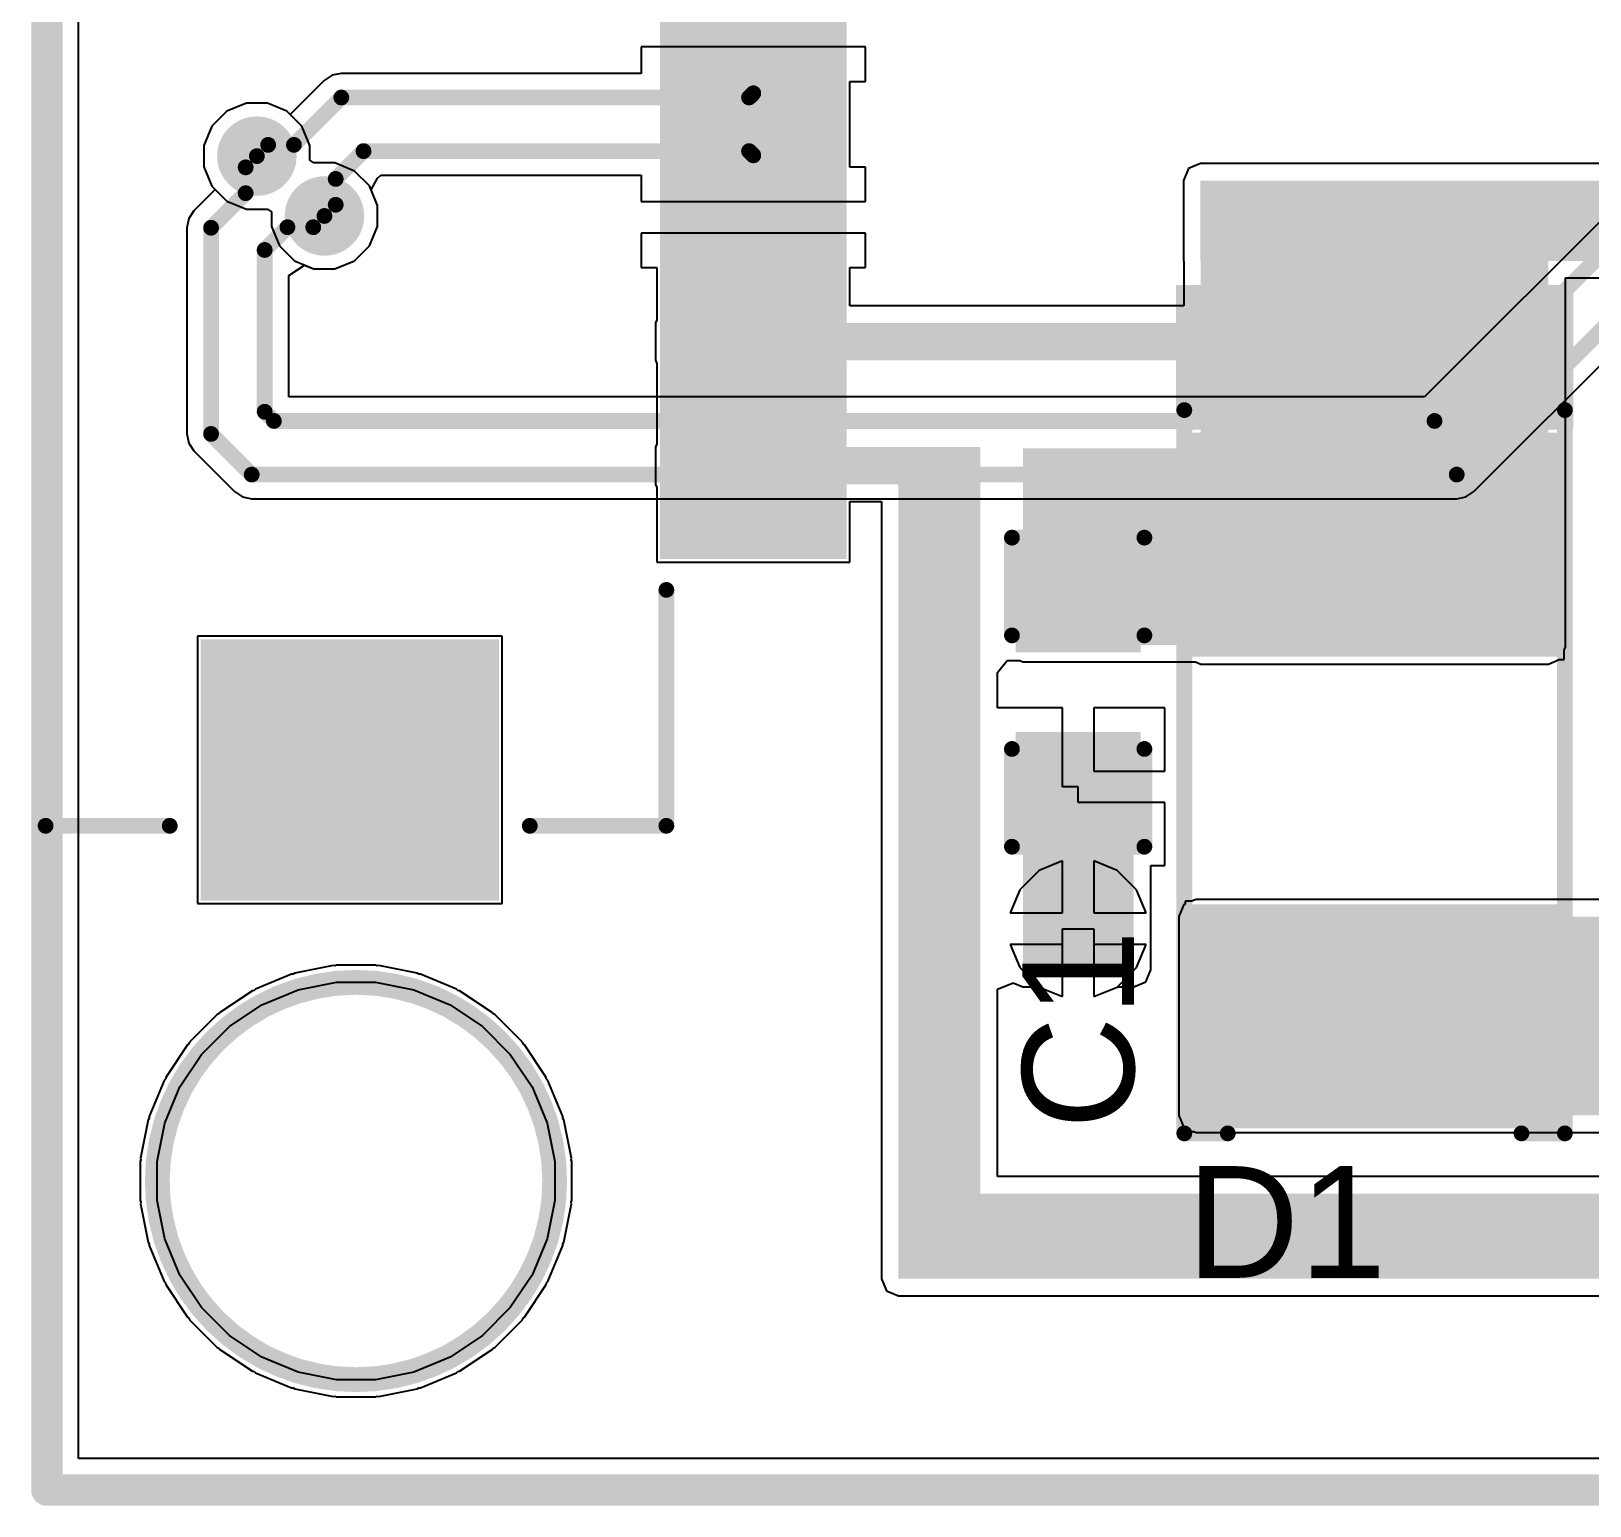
# Model space of a CAD drawing. Header units: inches. Extents: x -0.01 to 1.24, y -0.01 to 1.18.
# Drawn here: x -0.005 to 0.4892, y -0.005 to 0.4626 of the extents above; entities that cross this region are included whole.
import ezdxf

# ---------------------------------------------------------------- set-up
doc = ezdxf.new("R2010")
doc.units = ezdxf.units.IN
doc.header["$MEASUREMENT"] = 0
for name, color, linetype in [('Board Outline', 216, 'Continuous'), ('Bottom Layer', 5, 'Continuous'), ('Bottom Solder', 6, 'Continuous'), ('Mechanical 13', 56, 'Continuous'), ('Multi-Layer', 9, 'Continuous'), ('Top Layer', 1, 'Continuous'), ('Top Overlay', 2, 'Continuous'), ('Top Paste', 8, 'Continuous'), ('Top Solder', 216, 'Continuous'), ('Via Holes', 16, 'Continuous')]:
    doc.layers.add(name, color=color, linetype=linetype)
doc.styles.add('Arial', font='', dxfattribs={"height": 0.2})
doc.styles.add('Arial_Bold', font='', dxfattribs={"height": 0.2})
doc.styles.get('Arial').set_extended_font_data('Arial')
doc.styles.get('Arial_Bold').set_extended_font_data('Arial', bold=True)

# ---------------------------------------------------------------- blocks, each defined once
blk = doc.blocks.new('TF31_30S_0_5SH_800__11')
at = {"layer": 'Top Layer'}
for points in [[(-0.27953, 0.03839), (-0.29134, 0.03839), (-0.29134, 0.08957), (-0.27953, 0.08957)], [(-0.25984, 0.03839), (-0.27165, 0.03839), (-0.27165, 0.08957), (-0.25984, 0.08957)], [(-0.24016, 0.03839), (-0.25197, 0.03839), (-0.25197, 0.08957), (-0.24016, 0.08957)], [(-0.22047, 0.03839), (-0.23228, 0.03839), (-0.23228, 0.08957), (-0.22047, 0.08957)], [(-0.20079, 0.03839), (-0.2126, 0.03839), (-0.2126, 0.08957), (-0.20079, 0.08957)], [(-0.1811, 0.03839), (-0.19291, 0.03839), (-0.19291, 0.08957), (-0.1811, 0.08957)], [(-0.16142, 0.03839), (-0.17323, 0.03839), (-0.17323, 0.08957), (-0.16142, 0.08957)], [(-0.14173, 0.03839), (-0.15354, 0.03839), (-0.15354, 0.08957), (-0.14173, 0.08957)], [(-0.12205, 0.03839), (-0.13386, 0.03839), (-0.13386, 0.08957), (-0.12205, 0.08957)], [(-0.10236, 0.03839), (-0.11417, 0.03839), (-0.11417, 0.08957), (-0.10236, 0.08957)], [(-0.08268, 0.03839), (-0.09449, 0.03839), (-0.09449, 0.08957), (-0.08268, 0.08957)], [(-0.06299, 0.03839), (-0.0748, 0.03839), (-0.0748, 0.08957), (-0.06299, 0.08957)], [(-0.04331, 0.03839), (-0.05512, 0.03839), (-0.05512, 0.08957), (-0.04331, 0.08957)], [(-0.02362, 0.03839), (-0.03543, 0.03839), (-0.03543, 0.08957), (-0.02362, 0.08957)], [(-0.00394, 0.03839), (-0.01575, 0.03839), (-0.01575, 0.08957), (-0.00394, 0.08957)], [(0.01575, 0.03839), (0.00394, 0.03839), (0.00394, 0.08957), (0.01575, 0.08957)], [(0.03543, 0.03839), (0.02362, 0.03839), (0.02362, 0.08957), (0.03543, 0.08957)], [(0.05512, 0.03839), (0.04331, 0.03839), (0.04331, 0.08957), (0.05512, 0.08957)], [(0.0748, 0.03839), (0.06299, 0.03839), (0.06299, 0.08957), (0.0748, 0.08957)], [(0.09449, 0.03839), (0.08268, 0.03839), (0.08268, 0.08957), (0.09449, 0.08957)], [(0.11417, 0.03839), (0.10236, 0.03839), (0.10236, 0.08957), (0.11417, 0.08957)], [(0.13386, 0.03839), (0.12205, 0.03839), (0.12205, 0.08957), (0.13386, 0.08957)], [(0.15354, 0.03839), (0.14173, 0.03839), (0.14173, 0.08957), (0.15354, 0.08957)], [(0.17323, 0.03839), (0.16142, 0.03839), (0.16142, 0.08957), (0.17323, 0.08957)], [(0.19291, 0.03839), (0.1811, 0.03839), (0.1811, 0.08957), (0.19291, 0.08957)], [(0.2126, 0.03839), (0.20079, 0.03839), (0.20079, 0.08957), (0.2126, 0.08957)], [(0.23228, 0.03839), (0.22047, 0.03839), (0.22047, 0.08957), (0.23228, 0.08957)], [(0.25197, 0.03839), (0.24016, 0.03839), (0.24016, 0.08957), (0.25197, 0.08957)], [(0.27165, 0.03839), (0.25984, 0.03839), (0.25984, 0.08957), (0.27165, 0.08957)], [(0.29134, 0.03839), (0.27953, 0.03839), (0.27953, 0.08957), (0.29134, 0.08957)], [(-0.3248, -0.10728), (-0.39961, -0.10728), (-0.39961, -0.02067), (-0.3248, -0.02067)], [(0.39961, -0.10728), (0.3248, -0.10728), (0.3248, -0.02067), (0.39961, -0.02067)]]:
    blk.add_hatch(color=1, dxfattribs=at).paths.add_polyline_path(points)
at = {"layer": 'Top Paste'}
for points in [[(-0.27953, 0.03839), (-0.29134, 0.03839), (-0.29134, 0.08957), (-0.27953, 0.08957)], [(-0.25984, 0.03839), (-0.27165, 0.03839), (-0.27165, 0.08957), (-0.25984, 0.08957)], [(-0.24016, 0.03839), (-0.25197, 0.03839), (-0.25197, 0.08957), (-0.24016, 0.08957)], [(-0.22047, 0.03839), (-0.23228, 0.03839), (-0.23228, 0.08957), (-0.22047, 0.08957)], [(-0.20079, 0.03839), (-0.2126, 0.03839), (-0.2126, 0.08957), (-0.20079, 0.08957)], [(-0.1811, 0.03839), (-0.19291, 0.03839), (-0.19291, 0.08957), (-0.1811, 0.08957)], [(-0.16142, 0.03839), (-0.17323, 0.03839), (-0.17323, 0.08957), (-0.16142, 0.08957)], [(-0.14173, 0.03839), (-0.15354, 0.03839), (-0.15354, 0.08957), (-0.14173, 0.08957)], [(-0.12205, 0.03839), (-0.13386, 0.03839), (-0.13386, 0.08957), (-0.12205, 0.08957)], [(-0.10236, 0.03839), (-0.11417, 0.03839), (-0.11417, 0.08957), (-0.10236, 0.08957)], [(-0.08268, 0.03839), (-0.09449, 0.03839), (-0.09449, 0.08957), (-0.08268, 0.08957)], [(-0.06299, 0.03839), (-0.0748, 0.03839), (-0.0748, 0.08957), (-0.06299, 0.08957)], [(-0.04331, 0.03839), (-0.05512, 0.03839), (-0.05512, 0.08957), (-0.04331, 0.08957)], [(-0.02362, 0.03839), (-0.03543, 0.03839), (-0.03543, 0.08957), (-0.02362, 0.08957)], [(-0.00394, 0.03839), (-0.01575, 0.03839), (-0.01575, 0.08957), (-0.00394, 0.08957)], [(0.01575, 0.03839), (0.00394, 0.03839), (0.00394, 0.08957), (0.01575, 0.08957)], [(0.03543, 0.03839), (0.02362, 0.03839), (0.02362, 0.08957), (0.03543, 0.08957)], [(0.05512, 0.03839), (0.04331, 0.03839), (0.04331, 0.08957), (0.05512, 0.08957)], [(0.0748, 0.03839), (0.06299, 0.03839), (0.06299, 0.08957), (0.0748, 0.08957)], [(0.09449, 0.03839), (0.08268, 0.03839), (0.08268, 0.08957), (0.09449, 0.08957)], [(0.11417, 0.03839), (0.10236, 0.03839), (0.10236, 0.08957), (0.11417, 0.08957)], [(0.13386, 0.03839), (0.12205, 0.03839), (0.12205, 0.08957), (0.13386, 0.08957)], [(0.15354, 0.03839), (0.14173, 0.03839), (0.14173, 0.08957), (0.15354, 0.08957)], [(0.17323, 0.03839), (0.16142, 0.03839), (0.16142, 0.08957), (0.17323, 0.08957)], [(0.19291, 0.03839), (0.1811, 0.03839), (0.1811, 0.08957), (0.19291, 0.08957)], [(0.2126, 0.03839), (0.20079, 0.03839), (0.20079, 0.08957), (0.2126, 0.08957)], [(0.23228, 0.03839), (0.22047, 0.03839), (0.22047, 0.08957), (0.23228, 0.08957)], [(0.25197, 0.03839), (0.24016, 0.03839), (0.24016, 0.08957), (0.25197, 0.08957)], [(0.27165, 0.03839), (0.25984, 0.03839), (0.25984, 0.08957), (0.27165, 0.08957)], [(0.29134, 0.03839), (0.27953, 0.03839), (0.27953, 0.08957), (0.29134, 0.08957)], [(-0.3248, -0.10728), (-0.39961, -0.10728), (-0.39961, -0.02067), (-0.3248, -0.02067)], [(0.39961, -0.10728), (0.3248, -0.10728), (0.3248, -0.02067), (0.39961, -0.02067)]]:
    blk.add_hatch(color=8, dxfattribs=at).paths.add_polyline_path(points)
at = {"layer": 'Top Solder'}
for points in [[(-0.27553, 0.03439), (-0.29534, 0.03439), (-0.29534, 0.09357), (-0.27553, 0.09357)], [(-0.25584, 0.03439), (-0.27565, 0.03439), (-0.27565, 0.09357), (-0.25584, 0.09357)], [(-0.23616, 0.03439), (-0.25597, 0.03439), (-0.25597, 0.09357), (-0.23616, 0.09357)], [(-0.21647, 0.03439), (-0.23628, 0.03439), (-0.23628, 0.09357), (-0.21647, 0.09357)], [(-0.19679, 0.03439), (-0.2166, 0.03439), (-0.2166, 0.09357), (-0.19679, 0.09357)], [(-0.1771, 0.03439), (-0.19691, 0.03439), (-0.19691, 0.09357), (-0.1771, 0.09357)], [(-0.15742, 0.03439), (-0.17723, 0.03439), (-0.17723, 0.09357), (-0.15742, 0.09357)], [(-0.13773, 0.03439), (-0.15754, 0.03439), (-0.15754, 0.09357), (-0.13773, 0.09357)], [(-0.11805, 0.03439), (-0.13786, 0.03439), (-0.13786, 0.09357), (-0.11805, 0.09357)], [(-0.09836, 0.03439), (-0.11817, 0.03439), (-0.11817, 0.09357), (-0.09836, 0.09357)], [(-0.07868, 0.03439), (-0.09849, 0.03439), (-0.09849, 0.09357), (-0.07868, 0.09357)], [(-0.05899, 0.03439), (-0.0788, 0.03439), (-0.0788, 0.09357), (-0.05899, 0.09357)], [(-0.03931, 0.03439), (-0.05912, 0.03439), (-0.05912, 0.09357), (-0.03931, 0.09357)], [(-0.01962, 0.03439), (-0.03943, 0.03439), (-0.03943, 0.09357), (-0.01962, 0.09357)], [(0.00006, 0.03439), (-0.01975, 0.03439), (-0.01975, 0.09357), (0.00006, 0.09357)], [(0.01975, 0.03439), (-0.00006, 0.03439), (-0.00006, 0.09357), (0.01975, 0.09357)], [(0.03943, 0.03439), (0.01962, 0.03439), (0.01962, 0.09357), (0.03943, 0.09357)], [(0.05912, 0.03439), (0.03931, 0.03439), (0.03931, 0.09357), (0.05912, 0.09357)], [(0.0788, 0.03439), (0.05899, 0.03439), (0.05899, 0.09357), (0.0788, 0.09357)], [(0.09849, 0.03439), (0.07868, 0.03439), (0.07868, 0.09357), (0.09849, 0.09357)], [(0.11817, 0.03439), (0.09836, 0.03439), (0.09836, 0.09357), (0.11817, 0.09357)], [(0.13786, 0.03439), (0.11805, 0.03439), (0.11805, 0.09357), (0.13786, 0.09357)], [(0.15754, 0.03439), (0.13773, 0.03439), (0.13773, 0.09357), (0.15754, 0.09357)], [(0.17723, 0.03439), (0.15742, 0.03439), (0.15742, 0.09357), (0.17723, 0.09357)], [(0.19691, 0.03439), (0.1771, 0.03439), (0.1771, 0.09357), (0.19691, 0.09357)], [(0.2166, 0.03439), (0.19679, 0.03439), (0.19679, 0.09357), (0.2166, 0.09357)], [(0.23628, 0.03439), (0.21647, 0.03439), (0.21647, 0.09357), (0.23628, 0.09357)], [(0.25597, 0.03439), (0.23616, 0.03439), (0.23616, 0.09357), (0.25597, 0.09357)], [(0.27565, 0.03439), (0.25584, 0.03439), (0.25584, 0.09357), (0.27565, 0.09357)], [(0.29534, 0.03439), (0.27553, 0.03439), (0.27553, 0.09357), (0.29534, 0.09357)], [(-0.3208, -0.11128), (-0.40361, -0.11128), (-0.40361, -0.01667), (-0.3208, -0.01667)], [(0.40361, -0.11128), (0.3208, -0.11128), (0.3208, -0.01667), (0.40361, -0.01667)]]:
    blk.add_hatch(color=216, dxfattribs=at).paths.add_polyline_path(points)
at = {"layer": 'Mechanical 13', "const_width": 0.005}
for points in [[(-0.26616, -0.1396), (-0.25916, -0.1326)], [(-0.25116, -0.1326), (-0.25916, -0.1326)], [(-0.26616, -0.1516), (-0.26616, -0.1396)], [(-0.26773, -0.15802), (-0.27416, -0.1516)], [(-0.26616, -0.1516), (-0.27416, -0.1516)], [(-0.25816, -0.1516), (-0.26616, -0.1516)], [(-0.26458, -0.15802), (-0.25816, -0.1516)]]:
    blk.add_lwpolyline(points, dxfattribs=at)
at = {"layer": 'Mechanical 13', "const_width": 0.0025}
for points in [[(-0.26041, -0.1326, 1), (-0.25791, -0.1326, 1)], [(-0.26041, -0.1326, 1), (-0.25791, -0.1326, 1)], [(-0.25241, -0.1326, 1), (-0.24991, -0.1326, 1)], [(-0.26741, -0.1396, 1), (-0.26491, -0.1396, 1)], [(-0.26741, -0.1396, 1), (-0.26491, -0.1396, 1)], [(-0.27541, -0.1516, 1), (-0.27291, -0.1516, 1)], [(-0.27541, -0.1516, 1), (-0.27291, -0.1516, 1)], [(-0.26741, -0.1516, 1), (-0.26491, -0.1516, 1)], [(-0.26741, -0.1516, 1), (-0.26491, -0.1516, 1)], [(-0.26741, -0.1516, 1), (-0.26491, -0.1516, 1)], [(-0.25941, -0.1516, 1), (-0.25691, -0.1516, 1)], [(-0.25941, -0.1516, 1), (-0.25691, -0.1516, 1)], [(-0.26898, -0.15802, 1), (-0.26648, -0.15802, 1)], [(-0.26583, -0.15802, 1), (-0.26333, -0.15802, 1)]]:
    blk.add_lwpolyline(points, format="xyb", close=True, dxfattribs=at)
at = {"layer": 'Top Overlay', "const_width": 0.005}
for points in [[(-0.30557, 0.06019), (-0.30557, 0.07019)], [(-0.30057, 0.06519), (-0.30557, 0.07019)], [(-0.30557, 0.06019), (-0.30057, 0.06519)], [(-0.30512, 0.03642), (-0.37992, 0.03642)], [(-0.37992, -0.00689), (-0.37992, 0.03642)], [(0.37992, 0.03642), (0.30512, 0.03642)], [(0.37992, -0.00689), (0.37992, 0.03642)], [(-0.37992, -0.16043), (-0.37992, -0.12106)], [(0.37992, -0.16043), (0.37992, -0.12106)], [(0.37992, -0.16043), (-0.37992, -0.16043)]]:
    blk.add_lwpolyline(points, dxfattribs=at)
at = {"layer": 'Top Overlay', "const_width": 0.0025}
for points in [[(-0.30682, 0.07019, 1), (-0.30432, 0.07019, 1)], [(-0.30682, 0.07019, 1), (-0.30432, 0.07019, 1)], [(-0.30182, 0.06519, 1), (-0.29932, 0.06519, 1)], [(-0.30182, 0.06519, 1), (-0.29932, 0.06519, 1)], [(-0.30682, 0.06019, 1), (-0.30432, 0.06019, 1)], [(-0.30682, 0.06019, 1), (-0.30432, 0.06019, 1)], [(-0.38117, 0.03642, 1), (-0.37867, 0.03642, 1)], [(-0.38117, 0.03642, 1), (-0.37867, 0.03642, 1)], [(-0.30637, 0.03642, 1), (-0.30387, 0.03642, 1)], [(0.30387, 0.03642, 1), (0.30637, 0.03642, 1)], [(0.37867, 0.03642, 1), (0.38117, 0.03642, 1)], [(0.37867, 0.03642, 1), (0.38117, 0.03642, 1)], [(-0.38117, -0.00689, 1), (-0.37867, -0.00689, 1)], [(0.37867, -0.00689, 1), (0.38117, -0.00689, 1)], [(-0.38117, -0.12106, 1), (-0.37867, -0.12106, 1)], [(0.37867, -0.12106, 1), (0.38117, -0.12106, 1)], [(-0.38117, -0.16043, 1), (-0.37867, -0.16043, 1)], [(-0.38117, -0.16043, 1), (-0.37867, -0.16043, 1)], [(0.37867, -0.16043, 1), (0.38117, -0.16043, 1)], [(0.37867, -0.16043, 1), (0.38117, -0.16043, 1)]]:
    blk.add_lwpolyline(points, format="xyb", close=True, dxfattribs=at)
at = {"layer": 'Mechanical 13', "style": 'Arial_Bold'}
blk.add_text('PCB Edge', height=0.031496, dxfattribs=at).set_placement((-0.24528, -0.14358))
at = {"layer": 'Top Overlay', "style": 'Arial'}
blk.add_text('1', height=0.03, dxfattribs=at).set_placement((-0.29057, -0.00581))
blk = doc.blocks.new('SMA_DO_214AC__13')
at = {"layer": 'Top Layer'}
for points in [[(-0.1063, 0.05512), (-0.04331, 0.05512), (-0.04331, -0.05512), (-0.1063, -0.05512)], [(0.04331, 0.05512), (0.1063, 0.05512), (0.1063, -0.05512), (0.04331, -0.05512)]]:
    blk.add_hatch(color=1, dxfattribs=at).paths.add_polyline_path(points)
at = {"layer": 'Top Overlay'}
blk.add_hatch(color=2, dxfattribs=at).paths.add_polyline_path([(-0.15716, -0.06299), (-0.11122, -0.06299), (-0.11122, 0.06299), (-0.15716, 0.06299)])
at = {"layer": 'Top Paste'}
for points in [[(-0.1063, 0.05512), (-0.04331, 0.05512), (-0.04331, -0.05512), (-0.1063, -0.05512)], [(0.04331, 0.05512), (0.1063, 0.05512), (0.1063, -0.05512), (0.04331, -0.05512)]]:
    blk.add_hatch(color=8, dxfattribs=at).paths.add_polyline_path(points)
at = {"layer": 'Top Solder'}
for points in [[(-0.1103, 0.05912), (-0.03931, 0.05912), (-0.03931, -0.05912), (-0.1103, -0.05912)], [(0.03931, 0.05912), (0.1103, 0.05912), (0.1103, -0.05912), (0.03931, -0.05912)]]:
    blk.add_hatch(color=216, dxfattribs=at).paths.add_polyline_path(points)
at = {"layer": 'Top Overlay', "const_width": 0.005}
for points in [[(0.1119, 0.06034), (-0.11745, 0.06034)], [(0.1119, 0.04656), (0.1119, 0.06034)], [(0.1119, -0.06034), (0.1119, -0.04656)], [(0.1119, -0.06034), (-0.11745, -0.06034)]]:
    blk.add_lwpolyline(points, dxfattribs=at)
at = {"layer": 'Top Overlay', "const_width": 0.0025}
for points in [[(-0.1187, 0.06034, 1), (-0.1162, 0.06034, 1)], [(0.11065, 0.06034, 1), (0.11315, 0.06034, 1)], [(0.11065, 0.06034, 1), (0.11315, 0.06034, 1)], [(0.11065, 0.04656, 1), (0.11315, 0.04656, 1)], [(0.11065, -0.04656, 1), (0.11315, -0.04656, 1)], [(-0.1187, -0.06034, 1), (-0.1162, -0.06034, 1)], [(0.11065, -0.06034, 1), (0.11315, -0.06034, 1)], [(0.11065, -0.06034, 1), (0.11315, -0.06034, 1)]]:
    blk.add_lwpolyline(points, format="xyb", close=True, dxfattribs=at)
blk = doc.blocks.new('C___0603_18')
at = {"layer": 'Top Layer'}
for points in [[(-0.015, 0.0175), (-0.015, -0.0175), (-0.045, -0.0175), (-0.045, 0.0175)], [(0.045, 0.0175), (0.045, -0.0175), (0.015, -0.0175), (0.015, 0.0175)]]:
    blk.add_hatch(color=1, dxfattribs=at).paths.add_polyline_path(points)
at = {"layer": 'Top Paste'}
for points in [[(-0.015, 0.0175), (-0.015, -0.0175), (-0.045, -0.0175), (-0.045, 0.0175)], [(0.045, 0.0175), (0.045, -0.0175), (0.015, -0.0175), (0.015, 0.0175)]]:
    blk.add_hatch(color=8, dxfattribs=at).paths.add_polyline_path(points)
at = {"layer": 'Top Solder'}
for points in [[(-0.01264, 0.01986), (-0.01264, -0.01986), (-0.04736, -0.01986), (-0.04736, 0.01986)], [(0.04736, 0.01986), (0.04736, -0.01986), (0.01264, -0.01986), (0.01264, 0.01986)]]:
    blk.add_hatch(color=216, dxfattribs=at).paths.add_polyline_path(points)
at = {"layer": 'Top Overlay', "const_width": 0.005}
for points in [[(-0.049, 0.021), (-0.018, 0.021)], [(-0.049, 0.021), (-0.049, -0.021)], [(0.018, 0.021), (0.049, 0.021)], [(0.049, 0.021), (0.049, -0.021)], [(-0.049, -0.021), (-0.018, -0.021)], [(0.018, -0.021), (0.049, -0.021)]]:
    blk.add_lwpolyline(points, dxfattribs=at)
at = {"layer": 'Top Overlay', "const_width": 0.0025}
for points in [[(-0.05025, 0.021, 1), (-0.04775, 0.021, 1)], [(-0.05025, 0.021, 1), (-0.04775, 0.021, 1)], [(-0.01925, 0.021, 1), (-0.01675, 0.021, 1)], [(0.01675, 0.021, 1), (0.01925, 0.021, 1)], [(0.04775, 0.021, 1), (0.05025, 0.021, 1)], [(0.04775, 0.021, 1), (0.05025, 0.021, 1)], [(-0.05025, -0.021, 1), (-0.04775, -0.021, 1)], [(-0.05025, -0.021, 1), (-0.04775, -0.021, 1)], [(-0.01925, -0.021, 1), (-0.01675, -0.021, 1)], [(0.01675, -0.021, 1), (0.01925, -0.021, 1)], [(0.04775, -0.021, 1), (0.05025, -0.021, 1)], [(0.04775, -0.021, 1), (0.05025, -0.021, 1)]]:
    blk.add_lwpolyline(points, format="xyb", close=True, dxfattribs=at)

msp = doc.modelspace()

# ---------------------------------------------------------------- hatches: boundary and pattern name
at = {"layer": 'Bottom Layer'}
h = msp.add_hatch(color=5, dxfattribs=at)
edge = h.paths.add_edge_path()
edge.add_arc((0.06657, 0.42298), 0.01181, 0, 360)
h = msp.add_hatch(color=5, dxfattribs=at)
edge = h.paths.add_edge_path()
edge.add_arc((0.088, 0.404), 0.01181, 0, 360)
h = msp.add_hatch(color=5, dxfattribs=at)
edge = h.paths.add_edge_path()
edge.add_arc((0.327, 0.178), 0.01181, 0, 360)
at = {"layer": 'Bottom Solder'}
h = msp.add_hatch(color=6, dxfattribs=at)
edge = h.paths.add_edge_path()
edge.add_arc((0.06657, 0.42298), 0.0126, 0, 360)
h = msp.add_hatch(color=6, dxfattribs=at)
edge = h.paths.add_edge_path()
edge.add_arc((0.088, 0.404), 0.0126, 0, 360)
h = msp.add_hatch(color=6, dxfattribs=at)
edge = h.paths.add_edge_path()
edge.add_arc((0.327, 0.178), 0.0126, 0, 360)
at = {"layer": 'Top Layer'}
h = msp.add_hatch(color=1, dxfattribs=at)
edge = h.paths.add_edge_path()
edge.add_arc((0.06657, 0.42298), 0.01181, 0, 360)
h = msp.add_hatch(color=1, dxfattribs=at)
edge = h.paths.add_edge_path()
edge.add_arc((0.088, 0.404), 0.01181, 0, 360)
for points in [[(0.36578, 0.38976), (0.62244, 0.38976), (0.62244, 0.4152), (0.36578, 0.4152)], [(0.36588, 0.26731), (0.47612, 0.26731), (0.47612, 0.4152), (0.36588, 0.4152)], [(0.19839, 0.35827), (0.399, 0.35827), (0.399, 0.37008), (0.19839, 0.37008)], [(0.19839, 0.3189), (0.296, 0.3189), (0.296, 0.33073), (0.19839, 0.33073)], [(0.27, 0.085), (0.296, 0.085), (0.296, 0.33073), (0.27, 0.33073)], [(0.3095, 0.268), (0.47612, 0.268), (0.47612, 0.3303), (0.3095, 0.3303)], [(0.3095, 0.16494), (0.34464, 0.16494), (0.34464, 0.23825), (0.3095, 0.23825)], [(0.36438, 0.11882), (0.71232, 0.11882), (0.71232, 0.18186), (0.36438, 0.18186)], [(0.27, 0.067), (0.85876, 0.067), (0.85876, 0.094), (0.27, 0.094)]]:
    msp.add_hatch(color=1, dxfattribs=at).paths.add_polyline_path(points)
h = msp.add_hatch(color=1, dxfattribs=at)
edge = h.paths.add_edge_path()
edge.add_arc((0.327, 0.178), 0.01181, 0, 360)
at = {"layer": 'Top Solder'}
h = msp.add_hatch(color=216, dxfattribs=at)
edge = h.paths.add_edge_path()
edge.add_arc((0.06657, 0.42298), 0.0126, 0, 360)
h = msp.add_hatch(color=216, dxfattribs=at)
edge = h.paths.add_edge_path()
edge.add_arc((0.088, 0.404), 0.0126, 0, 360)
h = msp.add_hatch(color=216, dxfattribs=at)
edge = h.paths.add_edge_path()
edge.add_arc((0.327, 0.178), 0.0126, 0, 360)
at = {"layer": 'Via Holes'}
h = msp.add_hatch(color=7, dxfattribs=at)
edge = h.paths.add_edge_path()
edge.add_arc((0.06657, 0.42298), 0.00591, 0, 360)
h = msp.add_hatch(color=7, dxfattribs=at)
edge = h.paths.add_edge_path()
edge.add_arc((0.088, 0.404), 0.00591, 0, 360)
h = msp.add_hatch(color=7, dxfattribs=at)
edge = h.paths.add_edge_path()
edge.add_arc((0.327, 0.178), 0.00591, 0, 360)

# ---------------------------------------------------------------- linework, layer by layer
at = {"layer": 'Board Outline', "const_width": 0.01}
for points in [[(0, 0), (0, 1.17365)], [(0, 0), (1.2331, 0)]]:
    msp.add_lwpolyline(points, dxfattribs=at)
at = {"layer": 'Board Outline'}
for points, const_width in [([(0.161, 0.098, 1), (0.035, 0.098, 1)], 0.00787), ([(0.03303, 0.098, 1), (0.03697, 0.098, 1)], 0.00394), ([(0.15903, 0.098, 1), (0.16297, 0.098, 1)], 0.00394), ([(-0.0025, 0, 1), (0.0025, 0, 1)], 0.005), ([(-0.0025, 0, 1), (0.0025, 0, 1)], 0.005)]:
    msp.add_lwpolyline(points, format="xyb", close=True, dxfattribs=dict(at, const_width=const_width))
at = {"layer": 'Bottom Layer'}
for p, q in [((0.01, 0.01), (0.01, 1.092)), ((0.6894, 0.59922), (0.43683, 0.34665)), ((0.45245, 0.31659), (0.70502, 0.56916)), ((0.05705, 0.43723), (0.05232, 0.4325)), ((0.06323, 0.43979), (0.05705, 0.43723)), ((0.06992, 0.43979), (0.06323, 0.43979)), ((0.0761, 0.43723), (0.06992, 0.43979)), ((0.08083, 0.4325), (0.0761, 0.43723)), ((0.05232, 0.4325), (0.04976, 0.42632)), ((0.08339, 0.42632), (0.08083, 0.4325)), ((0.04976, 0.42632), (0.04976, 0.41963)), ((0.08339, 0.42166), (0.08339, 0.42632)), ((0.08466, 0.42081), (0.08339, 0.42166)), ((0.09134, 0.42081), (0.08466, 0.42081)), ((0.09752, 0.41825), (0.09134, 0.42081)), ((0.04976, 0.41963), (0.05232, 0.41346)), ((0.10225, 0.41352), (0.09752, 0.41825)), ((0.05337, 0.41241), (0.04663, 0.40567)), ((0.05232, 0.41346), (0.05337, 0.41241)), ((0.10481, 0.40734), (0.10225, 0.41352)), ((0.04663, 0.40567), (0.04498, 0.40319)), ((0.10481, 0.40066), (0.10481, 0.40734)), ((0.04498, 0.40319), (0.04439, 0.40026)), ((0.10225, 0.39448), (0.10481, 0.40066)), ((0.04439, 0.40026), (0.04439, 0.33489)), ((0.09752, 0.38975), (0.10225, 0.39448)), ((0.07669, 0.38508), (0.08169, 0.38842)), ((0.08169, 0.38842), (0.08466, 0.38719)), ((0.08466, 0.38719), (0.09134, 0.38719)), ((0.09134, 0.38719), (0.09752, 0.38975)), ((0.07669, 0.34665), (0.07669, 0.38508)), ((0.43683, 0.34665), (0.07669, 0.34665)), ((0.04439, 0.33489), (0.04498, 0.33196)), ((0.04498, 0.33196), (0.04663, 0.32948)), ((0.04663, 0.32948), (0.05952, 0.31659)), ((0.05952, 0.31659), (0.05952, 0.31659)), ((0.05952, 0.31659), (0.062, 0.31494)), ((0.44997, 0.31494), (0.45245, 0.31659)), ((0.062, 0.31494), (0.06493, 0.31435)), ((0.06493, 0.31435), (0.44704, 0.31435)), ((0.44704, 0.31435), (0.44997, 0.31494)), ((0.322, 0.19954), (0.31465, 0.19649)), ((0.322, 0.183), (0.322, 0.19954)), ((0.33935, 0.19649), (0.332, 0.19954)), ((0.332, 0.19954), (0.332, 0.183)), ((0.31465, 0.19649), (0.30851, 0.19035)), ((0.34549, 0.19035), (0.33935, 0.19649)), ((0.30851, 0.19035), (0.30546, 0.183)), ((0.34854, 0.183), (0.34549, 0.19035)), ((0.30546, 0.183), (0.322, 0.183)), ((0.332, 0.183), (0.34854, 0.183)), ((0.322, 0.173), (0.30546, 0.173)), ((0.30546, 0.173), (0.30851, 0.16565)), ((0.322, 0.15646), (0.322, 0.173)), ((0.34854, 0.173), (0.332, 0.173)), ((0.332, 0.173), (0.332, 0.15646)), ((0.34549, 0.16565), (0.34854, 0.173)), ((0.07755, 0.16358), (0.06609, 0.15883)), ((0.07811, 0.16358), (0.07755, 0.16358)), ((0.07857, 0.16389), (0.07811, 0.16358)), ((0.09074, 0.16631), (0.07857, 0.16389)), ((0.09128, 0.1662), (0.09074, 0.16631)), ((0.0918, 0.16641), (0.09128, 0.1662)), ((0.1042, 0.16641), (0.0918, 0.16641)), ((0.10472, 0.1662), (0.1042, 0.16641)), ((0.10526, 0.16631), (0.10472, 0.1662)), ((0.11743, 0.16389), (0.10526, 0.16631)), ((0.11789, 0.16358), (0.11743, 0.16389)), ((0.11845, 0.16358), (0.11789, 0.16358)), ((0.12991, 0.15883), (0.11845, 0.16358)), ((0.30851, 0.16565), (0.31465, 0.15951)), ((0.33935, 0.15951), (0.34549, 0.16565)), ((0.06515, 0.15833), (0.05483, 0.15144)), ((0.0657, 0.15844), (0.06515, 0.15833)), ((0.06609, 0.15883), (0.0657, 0.15844)), ((0.1303, 0.15844), (0.12991, 0.15883)), ((0.13085, 0.15833), (0.1303, 0.15844)), ((0.14117, 0.15144), (0.13085, 0.15833)), ((0.31465, 0.15951), (0.322, 0.15646)), ((0.332, 0.15646), (0.33935, 0.15951)), ((0.05401, 0.15076), (0.04524, 0.14199)), ((0.05453, 0.15097), (0.05401, 0.15076)), ((0.05483, 0.15144), (0.05453, 0.15097)), ((0.14147, 0.15097), (0.14117, 0.15144)), ((0.14199, 0.15076), (0.14147, 0.15097)), ((0.15076, 0.14199), (0.14199, 0.15076)), ((0.04456, 0.14117), (0.03767, 0.13085)), ((0.04503, 0.14147), (0.04456, 0.14117)), ((0.04524, 0.14199), (0.04503, 0.14147)), ((0.15097, 0.14147), (0.15076, 0.14199)), ((0.15144, 0.14117), (0.15097, 0.14147)), ((0.15833, 0.13085), (0.15144, 0.14117)), ((0.03717, 0.12991), (0.03242, 0.11845)), ((0.03756, 0.1303), (0.03717, 0.12991)), ((0.03767, 0.13085), (0.03756, 0.1303)), ((0.15844, 0.1303), (0.15833, 0.13085)), ((0.15883, 0.12991), (0.15844, 0.1303)), ((0.16358, 0.11845), (0.15883, 0.12991)), ((0.03211, 0.11743), (0.02969, 0.10526)), ((0.03242, 0.11789), (0.03211, 0.11743)), ((0.03242, 0.11845), (0.03242, 0.11789)), ((0.16358, 0.11789), (0.16358, 0.11845)), ((0.16389, 0.11743), (0.16358, 0.11789)), ((0.16631, 0.10526), (0.16389, 0.11743)), ((0.0298, 0.10472), (0.02959, 0.1042)), ((0.02959, 0.1042), (0.02959, 0.0918)), ((0.02969, 0.10526), (0.0298, 0.10472)), ((0.1662, 0.10472), (0.16631, 0.10526)), ((0.16641, 0.1042), (0.1662, 0.10472)), ((0.16641, 0.0918), (0.16641, 0.1042)), ((0.02959, 0.0918), (0.0298, 0.09128)), ((0.0298, 0.09128), (0.02969, 0.09074)), ((0.02969, 0.09074), (0.03211, 0.07857)), ((0.16389, 0.07857), (0.16631, 0.09074)), ((0.1662, 0.09128), (0.16641, 0.0918)), ((0.16631, 0.09074), (0.1662, 0.09128)), ((0.03211, 0.07857), (0.03242, 0.07811)), ((0.03242, 0.07811), (0.03242, 0.07755)), ((0.03242, 0.07755), (0.03717, 0.06609)), ((0.15883, 0.06609), (0.16358, 0.07755)), ((0.16358, 0.07811), (0.16389, 0.07857)), ((0.16358, 0.07755), (0.16358, 0.07811)), ((0.03717, 0.06609), (0.03756, 0.0657)), ((0.03756, 0.0657), (0.03767, 0.06515)), ((0.03767, 0.06515), (0.04456, 0.05483)), ((0.15144, 0.05483), (0.15833, 0.06515)), ((0.15833, 0.06515), (0.15844, 0.0657)), ((0.15844, 0.0657), (0.15883, 0.06609)), ((0.04456, 0.05483), (0.04503, 0.05453)), ((0.04503, 0.05453), (0.04524, 0.05401)), ((0.15076, 0.05401), (0.15097, 0.05453)), ((0.15097, 0.05453), (0.15144, 0.05483)), ((0.04524, 0.05401), (0.05401, 0.04524)), ((0.14199, 0.04524), (0.15076, 0.05401)), ((0.05401, 0.04524), (0.05453, 0.04503)), ((0.05453, 0.04503), (0.05483, 0.04456)), ((0.05483, 0.04456), (0.06515, 0.03767)), ((0.13085, 0.03767), (0.14117, 0.04456)), ((0.14117, 0.04456), (0.14147, 0.04503)), ((0.14147, 0.04503), (0.14199, 0.04524)), ((0.06515, 0.03767), (0.0657, 0.03756)), ((0.0657, 0.03756), (0.06609, 0.03717)), ((0.06609, 0.03717), (0.07755, 0.03242)), ((0.11845, 0.03242), (0.12991, 0.03717)), ((0.12991, 0.03717), (0.1303, 0.03756)), ((0.1303, 0.03756), (0.13085, 0.03767)), ((0.07755, 0.03242), (0.07811, 0.03242)), ((0.07811, 0.03242), (0.07857, 0.03211)), ((0.07857, 0.03211), (0.09074, 0.02969)), ((0.09074, 0.02969), (0.09128, 0.0298)), ((0.09128, 0.0298), (0.0918, 0.02959)), ((0.1042, 0.02959), (0.10472, 0.0298)), ((0.10472, 0.0298), (0.10526, 0.02969)), ((0.10526, 0.02969), (0.11743, 0.03211)), ((0.11743, 0.03211), (0.11789, 0.03242)), ((0.11789, 0.03242), (0.11845, 0.03242)), ((0.0918, 0.02959), (0.1042, 0.02959)), ((1.225, 0.01), (0.01, 0.01))]:
    msp.add_line(p, q, dxfattribs=at)
at = {"layer": 'Bottom Layer', "const_width": 0.005}
for points in [[(0.44, 0.339), (0.69481, 0.59381)], [(0.44704, 0.322), (0.70185, 0.57681)], [(0.06301, 0.41942), (0.06657, 0.42298)], [(0.06301, 0.41123), (0.06301, 0.41942)], [(0.05204, 0.40026), (0.06301, 0.41123)], [(0.08444, 0.40044), (0.088, 0.404)], [(0.05204, 0.33489), (0.05204, 0.40026)], [(0.06904, 0.39322), (0.07626, 0.40044)], [(0.07626, 0.40044), (0.08444, 0.40044)], [(0.06904, 0.34193), (0.06904, 0.39322)], [(0.06904, 0.34193), (0.07197, 0.339)], [(0.07197, 0.339), (0.44, 0.339)], [(0.05204, 0.33489), (0.06493, 0.322)], [(0.06493, 0.322), (0.44704, 0.322)]]:
    msp.add_lwpolyline(points, dxfattribs=at)
at = {"layer": 'Bottom Layer', "const_width": 0.0025}
for points in [[(0.06532, 0.42298, 1), (0.06782, 0.42298, 1)], [(0.06176, 0.41942, 1), (0.06426, 0.41942, 1)], [(0.06176, 0.41942, 1), (0.06426, 0.41942, 1)], [(0.06176, 0.41123, 1), (0.06426, 0.41123, 1)], [(0.06176, 0.41123, 1), (0.06426, 0.41123, 1)], [(0.08675, 0.404, 1), (0.08925, 0.404, 1)], [(0.05079, 0.40026, 1), (0.05329, 0.40026, 1)], [(0.05079, 0.40026, 1), (0.05329, 0.40026, 1)], [(0.07501, 0.40044, 1), (0.07751, 0.40044, 1)], [(0.07501, 0.40044, 1), (0.07751, 0.40044, 1)], [(0.08319, 0.40044, 1), (0.08569, 0.40044, 1)], [(0.08319, 0.40044, 1), (0.08569, 0.40044, 1)], [(0.06779, 0.39322, 1), (0.07029, 0.39322, 1)], [(0.06779, 0.39322, 1), (0.07029, 0.39322, 1)], [(0.06779, 0.34193, 1), (0.07029, 0.34193, 1)], [(0.06779, 0.34193, 1), (0.07029, 0.34193, 1)], [(0.07072, 0.339, 1), (0.07322, 0.339, 1)], [(0.07072, 0.339, 1), (0.07322, 0.339, 1)], [(0.43875, 0.339, 1), (0.44125, 0.339, 1)], [(0.43875, 0.339, 1), (0.44125, 0.339, 1)], [(0.05079, 0.33489, 1), (0.05329, 0.33489, 1)], [(0.05079, 0.33489, 1), (0.05329, 0.33489, 1)], [(0.06368, 0.322, 1), (0.06618, 0.322, 1)], [(0.06368, 0.322, 1), (0.06618, 0.322, 1)], [(0.44579, 0.322, 1), (0.44829, 0.322, 1)], [(0.44579, 0.322, 1), (0.44829, 0.322, 1)]]:
    msp.add_lwpolyline(points, format="xyb", close=True, dxfattribs=at)
at = {"layer": 'Multi-Layer'}
for p, q in [((0.06816, 0.15383), (0.07962, 0.15858)), ((0.07962, 0.15858), (0.0918, 0.161)), ((0.0918, 0.161), (0.098, 0.161)), ((0.098, 0.161), (0.1042, 0.161)), ((0.1042, 0.161), (0.11638, 0.15858)), ((0.11638, 0.15858), (0.12784, 0.15383)), ((0.05784, 0.14694), (0.06816, 0.15383)), ((0.12784, 0.15383), (0.13816, 0.14694)), ((0.04906, 0.13816), (0.05784, 0.14694)), ((0.13816, 0.14694), (0.14694, 0.13816)), ((0.04217, 0.12784), (0.04906, 0.13816)), ((0.14694, 0.13816), (0.15383, 0.12784)), ((0.03742, 0.11638), (0.04217, 0.12784)), ((0.15383, 0.12784), (0.15858, 0.11638)), ((0.035, 0.1042), (0.03742, 0.11638)), ((0.15858, 0.11638), (0.161, 0.1042)), ((0.035, 0.098), (0.035, 0.1042)), ((0.161, 0.1042), (0.161, 0.098)), ((0.035, 0.0918), (0.035, 0.098)), ((0.161, 0.098), (0.161, 0.0918)), ((0.03742, 0.07962), (0.035, 0.0918)), ((0.161, 0.0918), (0.15858, 0.07962)), ((0.04217, 0.06816), (0.03742, 0.07962)), ((0.15858, 0.07962), (0.15383, 0.06816)), ((0.04906, 0.05784), (0.04217, 0.06816)), ((0.15383, 0.06816), (0.14694, 0.05784)), ((0.05784, 0.04906), (0.04906, 0.05784)), ((0.14694, 0.05784), (0.13816, 0.04906)), ((0.06816, 0.04217), (0.05784, 0.04906)), ((0.13816, 0.04906), (0.12784, 0.04217)), ((0.07962, 0.03742), (0.06816, 0.04217)), ((0.12784, 0.04217), (0.11638, 0.03742)), ((0.0918, 0.035), (0.07962, 0.03742)), ((0.098, 0.035), (0.0918, 0.035)), ((0.098, 0.035), (0.098, 0.035)), ((0.1042, 0.035), (0.098, 0.035)), ((0.11638, 0.03742), (0.1042, 0.035))]:
    msp.add_line(p, q, dxfattribs=at)
at = {"layer": 'Top Layer'}
for p, q in [((0.01, 0.01), (0.01, 1.165)), ((0.22398, 0.4576), (0.18839, 0.4576)), ((0.18839, 0.4576), (0.18839, 0.44922)), ((0.25957, 0.4576), (0.22398, 0.4576)), ((0.25957, 0.44669), (0.25957, 0.4576)), ((0.08794, 0.44698), (0.07715, 0.43618)), ((0.09042, 0.44864), (0.08794, 0.44698)), ((0.08794, 0.44698), (0.08794, 0.44698)), ((0.09335, 0.44922), (0.09042, 0.44864)), ((0.18839, 0.44922), (0.09335, 0.44922)), ((0.25457, 0.41945), (0.25457, 0.44669)), ((0.25457, 0.44669), (0.25957, 0.44669)), ((0.05705, 0.43723), (0.05232, 0.4325)), ((0.06323, 0.43979), (0.05705, 0.43723)), ((0.06992, 0.43979), (0.06323, 0.43979)), ((0.0761, 0.43723), (0.06992, 0.43979)), ((0.07715, 0.43618), (0.0761, 0.43723)), ((0.05232, 0.4325), (0.04976, 0.42632)), ((0.04976, 0.42632), (0.04976, 0.41963)), ((0.36578, 0.42062), (0.36196, 0.41903)), ((0.56548, 0.42062), (0.36578, 0.42062)), ((0.04976, 0.41963), (0.05232, 0.41346)), ((0.10278, 0.41225), (0.10487, 0.416)), ((0.10487, 0.416), (0.10584, 0.41692)), ((0.10584, 0.41692), (0.18839, 0.41692)), ((0.18839, 0.41692), (0.18839, 0.40854)), ((0.25957, 0.41945), (0.25457, 0.41945)), ((0.25957, 0.40854), (0.25957, 0.41945)), ((0.36196, 0.41903), (0.36037, 0.4152)), ((0.36037, 0.4152), (0.36037, 0.38976)), ((0.05232, 0.41346), (0.05705, 0.40873)), ((0.10481, 0.40734), (0.10278, 0.41225)), ((0.05705, 0.40873), (0.06323, 0.40617)), ((0.06323, 0.40617), (0.06992, 0.40617)), ((0.06992, 0.40617), (0.07119, 0.40532)), ((0.07119, 0.40532), (0.07119, 0.40066)), ((0.10481, 0.40066), (0.10481, 0.40734)), ((0.18839, 0.40854), (0.22398, 0.40854)), ((0.22398, 0.40854), (0.25957, 0.40854)), ((0.07119, 0.40066), (0.07375, 0.39448)), ((0.10225, 0.39448), (0.10481, 0.40066)), ((0.22398, 0.39854), (0.18839, 0.39854)), ((0.18839, 0.39854), (0.18839, 0.38764)), ((0.25957, 0.39854), (0.22398, 0.39854)), ((0.25957, 0.38764), (0.25957, 0.39854)), ((0.07375, 0.39448), (0.07848, 0.38975)), ((0.09752, 0.38975), (0.10225, 0.39448)), ((0.07848, 0.38975), (0.08466, 0.38719)), ((0.08466, 0.38719), (0.09134, 0.38719)), ((0.09134, 0.38719), (0.09752, 0.38975)), ((0.18839, 0.38764), (0.19339, 0.38764)), ((0.19339, 0.38764), (0.19339, 0.37107)), ((0.25457, 0.37549), (0.25457, 0.38764)), ((0.25457, 0.38764), (0.25957, 0.38764)), ((0.36037, 0.38976), (0.36047, 0.38953)), ((0.36047, 0.38953), (0.36047, 0.37549)), ((0.48153, 0.26731), (0.48153, 0.38435)), ((0.48153, 0.38435), (0.49682, 0.38435)), ((0.19339, 0.37107), (0.19297, 0.37008)), ((0.36047, 0.37549), (0.25457, 0.37549)), ((0.19297, 0.37008), (0.19297, 0.35827)), ((0.19297, 0.35827), (0.19339, 0.35727)), ((0.19339, 0.35727), (0.19339, 0.33172)), ((0.19339, 0.33172), (0.19297, 0.33073)), ((0.19297, 0.33073), (0.19297, 0.3189)), ((0.19297, 0.3189), (0.19339, 0.3179)), ((0.19339, 0.3179), (0.19339, 0.29421)), ((0.25457, 0.29421), (0.25457, 0.31349)), ((0.25457, 0.31349), (0.26459, 0.31349)), ((0.26459, 0.31349), (0.26459, 0.094)), ((0.19339, 0.29421), (0.25457, 0.29421)), ((0.14433, 0.27075), (0.04772, 0.27075)), ((0.04772, 0.27075), (0.04772, 0.18594)), ((0.14433, 0.18594), (0.14433, 0.27075)), ((0.48112, 0.26631), (0.48153, 0.26731)), ((0.30141, 0.25928), (0.3045, 0.263)), ((0.3045, 0.263), (0.30851, 0.263)), ((0.30851, 0.263), (0.3095, 0.26259)), ((0.3095, 0.26259), (0.36421, 0.26259)), ((0.36421, 0.26259), (0.36588, 0.26189)), ((0.47612, 0.26189), (0.47953, 0.26331)), ((0.47953, 0.26331), (0.48112, 0.26331)), ((0.48112, 0.26331), (0.48112, 0.26631)), ((0.30141, 0.248), (0.30141, 0.25928)), ((0.36588, 0.26189), (0.47612, 0.26189)), ((0.322, 0.248), (0.30141, 0.248)), ((0.322, 0.223), (0.322, 0.248)), ((0.3545, 0.248), (0.332, 0.248)), ((0.332, 0.248), (0.332, 0.228)), ((0.3545, 0.228), (0.3545, 0.248)), ((0.332, 0.228), (0.3545, 0.228)), ((0.327, 0.223), (0.322, 0.223)), ((0.327, 0.218), (0.327, 0.223)), ((0.3545, 0.218), (0.327, 0.218)), ((0.3545, 0.198), (0.3545, 0.218)), ((0.35005, 0.16494), (0.35005, 0.198)), ((0.35005, 0.198), (0.3545, 0.198)), ((0.04772, 0.18594), (0.14433, 0.18594)), ((0.36055, 0.18568), (0.35897, 0.18186)), ((0.36088, 0.18582), (0.36055, 0.18568)), ((0.36299, 0.18669), (0.36088, 0.18669)), ((0.36088, 0.18669), (0.36088, 0.18582)), ((0.36438, 0.18727), (0.36299, 0.18669)), ((0.71232, 0.18727), (0.36438, 0.18727)), ((0.322, 0.15646), (0.322, 0.178)), ((0.322, 0.178), (0.332, 0.178)), ((0.332, 0.178), (0.332, 0.15646)), ((0.35897, 0.18186), (0.35897, 0.11882)), ((0.07755, 0.16358), (0.06609, 0.15883)), ((0.07811, 0.16358), (0.07755, 0.16358)), ((0.07857, 0.16389), (0.07811, 0.16358)), ((0.09074, 0.16631), (0.07857, 0.16389)), ((0.09128, 0.1662), (0.09074, 0.16631)), ((0.0918, 0.16641), (0.09128, 0.1662)), ((0.1042, 0.16641), (0.0918, 0.16641)), ((0.10472, 0.1662), (0.1042, 0.16641)), ((0.10526, 0.16631), (0.10472, 0.1662)), ((0.11743, 0.16389), (0.10526, 0.16631)), ((0.11789, 0.16358), (0.11743, 0.16389)), ((0.11845, 0.16358), (0.11789, 0.16358)), ((0.12991, 0.15883), (0.11845, 0.16358)), ((0.34847, 0.16112), (0.35005, 0.16494)), ((0.06515, 0.15833), (0.05483, 0.15144)), ((0.0657, 0.15844), (0.06515, 0.15833)), ((0.06609, 0.15883), (0.0657, 0.15844)), ((0.1303, 0.15844), (0.12991, 0.15883)), ((0.13085, 0.15833), (0.1303, 0.15844)), ((0.14117, 0.15144), (0.13085, 0.15833)), ((0.30141, 0.15884), (0.30641, 0.16081)), ((0.30141, 0.09941), (0.30141, 0.15884)), ((0.30641, 0.16081), (0.3095, 0.15953)), ((0.3095, 0.15953), (0.31462, 0.15953)), ((0.31462, 0.15953), (0.31465, 0.15951)), ((0.31465, 0.15951), (0.322, 0.15646)), ((0.332, 0.15646), (0.33935, 0.15951)), ((0.33935, 0.15951), (0.33938, 0.15953)), ((0.33938, 0.15953), (0.34464, 0.15953)), ((0.34464, 0.15953), (0.34847, 0.16112)), ((0.05401, 0.15076), (0.04524, 0.14199)), ((0.05453, 0.15097), (0.05401, 0.15076)), ((0.05483, 0.15144), (0.05453, 0.15097)), ((0.14147, 0.15097), (0.14117, 0.15144)), ((0.14199, 0.15076), (0.14147, 0.15097)), ((0.15076, 0.14199), (0.14199, 0.15076)), ((0.04456, 0.14117), (0.03767, 0.13085)), ((0.04503, 0.14147), (0.04456, 0.14117)), ((0.04524, 0.14199), (0.04503, 0.14147)), ((0.15097, 0.14147), (0.15076, 0.14199)), ((0.15144, 0.14117), (0.15097, 0.14147)), ((0.15833, 0.13085), (0.15144, 0.14117)), ((0.03717, 0.12991), (0.03242, 0.11845)), ((0.03756, 0.1303), (0.03717, 0.12991)), ((0.03767, 0.13085), (0.03756, 0.1303)), ((0.15844, 0.1303), (0.15833, 0.13085)), ((0.15883, 0.12991), (0.15844, 0.1303)), ((0.16358, 0.11845), (0.15883, 0.12991)), ((0.35897, 0.11882), (0.36055, 0.11499)), ((0.03211, 0.11743), (0.02969, 0.10526)), ((0.03242, 0.11789), (0.03211, 0.11743)), ((0.03242, 0.11845), (0.03242, 0.11789)), ((0.16358, 0.11789), (0.16358, 0.11845)), ((0.16389, 0.11743), (0.16358, 0.11789)), ((0.16631, 0.10526), (0.16389, 0.11743)), ((0.36055, 0.11499), (0.36088, 0.11485)), ((0.36088, 0.11485), (0.36088, 0.1137)), ((0.36088, 0.1137), (0.36367, 0.1137)), ((0.36367, 0.1137), (0.36438, 0.11341)), ((0.36438, 0.11341), (0.7691, 0.11341)), ((0.0298, 0.10472), (0.02959, 0.1042)), ((0.02959, 0.1042), (0.02959, 0.0918)), ((0.02969, 0.10526), (0.0298, 0.10472)), ((0.1662, 0.10472), (0.16631, 0.10526)), ((0.16641, 0.1042), (0.1662, 0.10472)), ((0.16641, 0.0918), (0.16641, 0.1042)), ((0.78459, 0.09941), (0.30141, 0.09941)), ((0.26459, 0.094), (0.26459, 0.067)), ((0.02959, 0.0918), (0.0298, 0.09128)), ((0.0298, 0.09128), (0.02969, 0.09074)), ((0.02969, 0.09074), (0.03211, 0.07857)), ((0.16389, 0.07857), (0.16631, 0.09074)), ((0.1662, 0.09128), (0.16641, 0.0918)), ((0.16631, 0.09074), (0.1662, 0.09128)), ((0.03211, 0.07857), (0.03242, 0.07811)), ((0.03242, 0.07811), (0.03242, 0.07755)), ((0.03242, 0.07755), (0.03717, 0.06609)), ((0.15883, 0.06609), (0.16358, 0.07755)), ((0.16358, 0.07811), (0.16389, 0.07857)), ((0.16358, 0.07755), (0.16358, 0.07811)), ((0.03717, 0.06609), (0.03756, 0.0657)), ((0.03756, 0.0657), (0.03767, 0.06515)), ((0.03767, 0.06515), (0.04456, 0.05483)), ((0.15144, 0.05483), (0.15833, 0.06515)), ((0.15833, 0.06515), (0.15844, 0.0657)), ((0.15844, 0.0657), (0.15883, 0.06609)), ((0.26459, 0.067), (0.26617, 0.06317)), ((0.26617, 0.06317), (0.27, 0.06159)), ((0.27, 0.06159), (0.85876, 0.06159)), ((0.04456, 0.05483), (0.04503, 0.05453)), ((0.04503, 0.05453), (0.04524, 0.05401)), ((0.15076, 0.05401), (0.15097, 0.05453)), ((0.15097, 0.05453), (0.15144, 0.05483)), ((0.04524, 0.05401), (0.05401, 0.04524)), ((0.14199, 0.04524), (0.15076, 0.05401)), ((0.05401, 0.04524), (0.05453, 0.04503)), ((0.05453, 0.04503), (0.05483, 0.04456)), ((0.05483, 0.04456), (0.06515, 0.03767)), ((0.13085, 0.03767), (0.14117, 0.04456)), ((0.14117, 0.04456), (0.14147, 0.04503)), ((0.14147, 0.04503), (0.14199, 0.04524)), ((0.06515, 0.03767), (0.0657, 0.03756)), ((0.0657, 0.03756), (0.06609, 0.03717)), ((0.06609, 0.03717), (0.07755, 0.03242)), ((0.11845, 0.03242), (0.12991, 0.03717)), ((0.12991, 0.03717), (0.1303, 0.03756)), ((0.1303, 0.03756), (0.13085, 0.03767)), ((0.07755, 0.03242), (0.07811, 0.03242)), ((0.07811, 0.03242), (0.07857, 0.03211)), ((0.07857, 0.03211), (0.09074, 0.02969)), ((0.09074, 0.02969), (0.09128, 0.0298)), ((0.09128, 0.0298), (0.0918, 0.02959)), ((0.1042, 0.02959), (0.10472, 0.0298)), ((0.10472, 0.0298), (0.10526, 0.02969)), ((0.10526, 0.02969), (0.11743, 0.03211)), ((0.11743, 0.03211), (0.11789, 0.03242)), ((0.11789, 0.03242), (0.11845, 0.03242)), ((0.0918, 0.02959), (0.1042, 0.02959)), ((1.225, 0.01), (0.01, 0.01))]:
    msp.add_line(p, q, dxfattribs=at)
at = {"layer": 'Top Layer', "const_width": 0.005}
for points in [[(0.22263, 0.44157), (0.22398, 0.44291)], [(0.07832, 0.42654), (0.09335, 0.44157)], [(0.09335, 0.44157), (0.22263, 0.44157)], [(0.06657, 0.42298), (0.07014, 0.42654)], [(0.07014, 0.42654), (0.07832, 0.42654)], [(0.09156, 0.41574), (0.10039, 0.42457)], [(0.10039, 0.42457), (0.22263, 0.42457)], [(0.22263, 0.42457), (0.22398, 0.42323)], [(0.09156, 0.40756), (0.09156, 0.41574)], [(0.088, 0.404), (0.09156, 0.40756)]]:
    msp.add_lwpolyline(points, dxfattribs=at)
at = {"layer": 'Top Layer', "const_width": 0.0025}
for points in [[(0.22273, 0.44291, 1), (0.22523, 0.44291, 1)], [(0.0921, 0.44157, 1), (0.0946, 0.44157, 1)], [(0.0921, 0.44157, 1), (0.0946, 0.44157, 1)], [(0.22138, 0.44157, 1), (0.22388, 0.44157, 1)], [(0.22138, 0.44157, 1), (0.22388, 0.44157, 1)], [(0.06532, 0.42298, 1), (0.06782, 0.42298, 1)], [(0.06889, 0.42654, 1), (0.07139, 0.42654, 1)], [(0.06889, 0.42654, 1), (0.07139, 0.42654, 1)], [(0.07707, 0.42654, 1), (0.07957, 0.42654, 1)], [(0.07707, 0.42654, 1), (0.07957, 0.42654, 1)], [(0.09914, 0.42457, 1), (0.10164, 0.42457, 1)], [(0.09914, 0.42457, 1), (0.10164, 0.42457, 1)], [(0.22138, 0.42457, 1), (0.22388, 0.42457, 1)], [(0.22138, 0.42457, 1), (0.22388, 0.42457, 1)], [(0.22273, 0.42323, 1), (0.22523, 0.42323, 1)], [(0.09031, 0.41574, 1), (0.09281, 0.41574, 1)], [(0.09031, 0.41574, 1), (0.09281, 0.41574, 1)], [(0.08675, 0.404, 1), (0.08925, 0.404, 1)], [(0.09031, 0.40756, 1), (0.09281, 0.40756, 1)], [(0.09031, 0.40756, 1), (0.09281, 0.40756, 1)]]:
    msp.add_lwpolyline(points, format="xyb", close=True, dxfattribs=at)

# ---------------------------------------------------------------- block references
for name, p, rotation in [('TF31_30S_0_5SH_800__11', (0.16, 0.59055), 270), ('SMA_DO_214AC__13', (0.421, 0.225), 270), ('C___0603_18', (0.327, 0.253), 90)]:
    msp.add_blockref(name, p, dxfattribs=dict(rotation=rotation))

# ---------------------------------------------------------------- texts
at = {"layer": 'Top Overlay', "style": 'Arial'}
msp.add_text('C1', height=0.035433, rotation=90, dxfattribs=at).set_placement((0.34471, 0.11439))
msp.add_text('D1', height=0.035433, dxfattribs=at).set_placement((0.36139, 0.06729))

doc.saveas('drawing.dxf')
